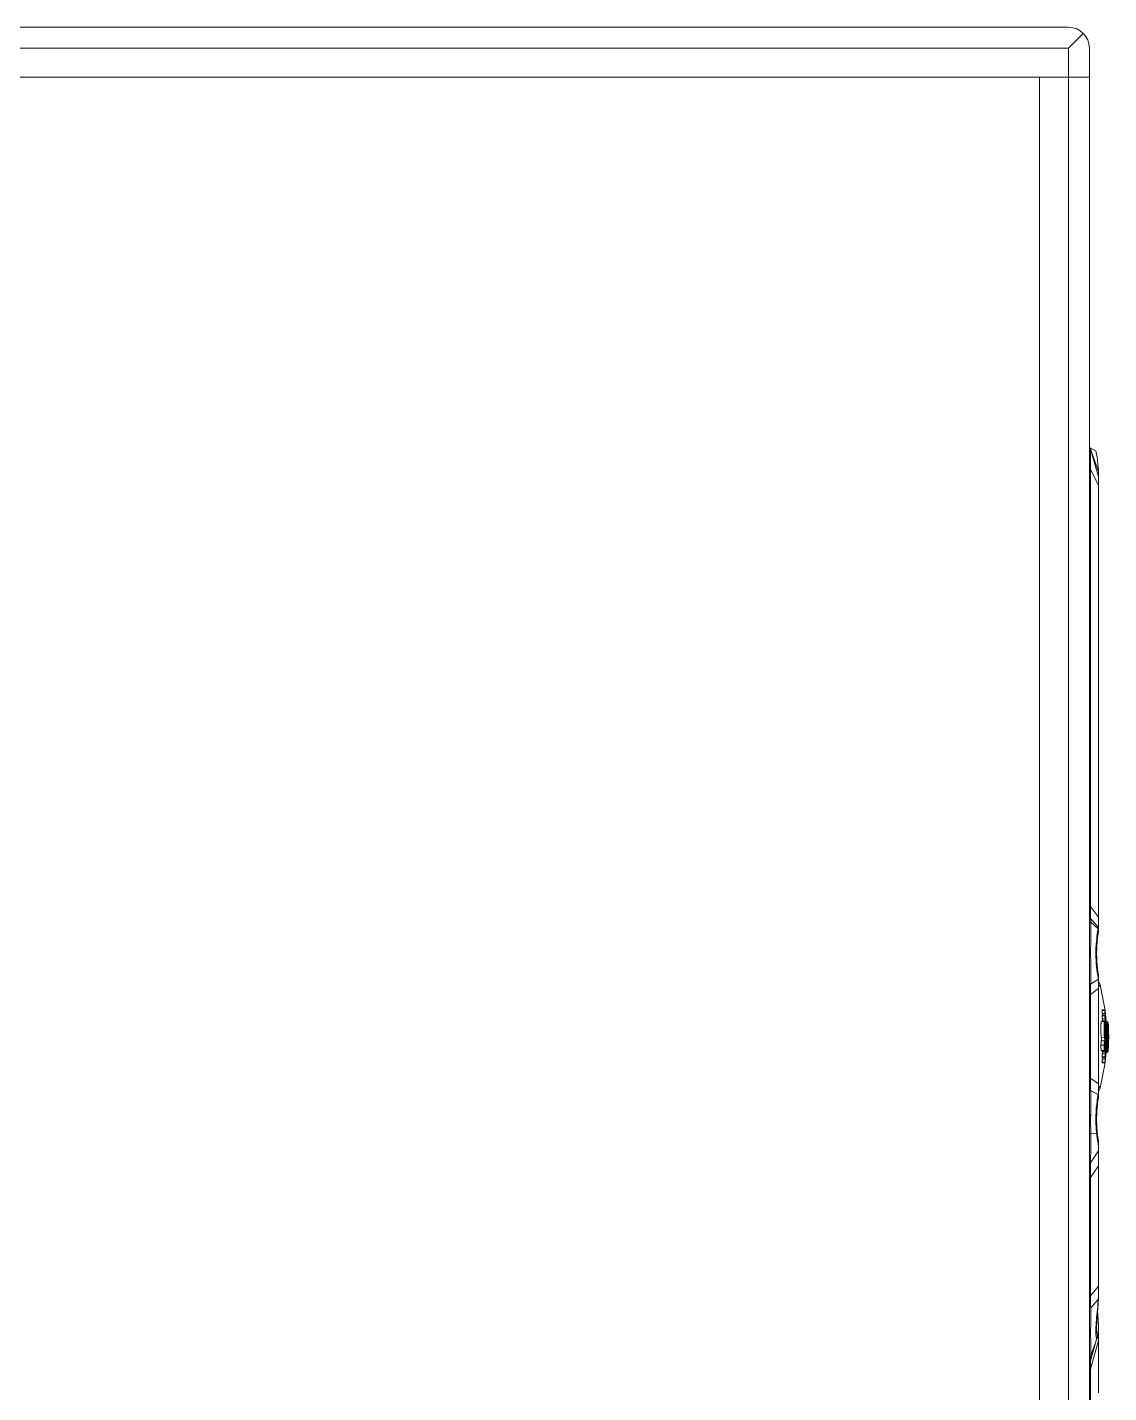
# Model space of a CAD drawing. Header units: millimetres. Extents: x 0 to 4009, y 0 to 2835.
# Drawn here: x 2868 to 3128.9, y 1337.6 to 1667.1 of the extents above; entities that cross this region are included whole.
import ezdxf

# ---------------------------------------------------------------- set-up
doc = ezdxf.new("R2010")
doc.units = ezdxf.units.MM
doc.layers.get('0').update_dxf_attribs({"lineweight": 13})

msp = doc.modelspace()

# ---------------------------------------------------------------- linework, layer by layer
for p, q in [((3119.27, 1667.12), (2617.27, 1667.12)), ((3119.27, 1662.12), (3122.81, 1665.65)), ((2617.27, 1662.12), (3119.27, 1662.12)), ((3119.27, 1655.12), (3119.27, 1662.12)), ((3124.27, 1662.12), (3124.27, 1655.12)), ((2612.27, 1655.12), (3124.27, 1655.12)), ((3112.27, 1109.12), (3112.27, 1655.12)), ((3119.27, 1109.12), (3119.27, 1655.12)), ((3124.27, 1655.12), (3124.27, 1109.12)), ((3124.38, 1565.62), (3124.36, 1565.62)), ((3124.41, 1565.62), (3124.38, 1565.62)), ((3124.49, 1565.6), (3124.41, 1565.62)), ((3124.57, 1565.57), (3124.49, 1565.6)), ((3125.84, 1564.92), (3124.57, 1565.57)), ((3124.57, 1565.57), (3124.57, 1565.57)), ((3124.57, 1565.28), (3124.58, 1565.3)), ((3126.47, 1558.61), (3124.57, 1565.28)), ((3124.57, 1565.28), (3124.57, 1565.27)), ((3126.45, 1559.92), (3124.58, 1565.3)), ((3124.57, 1560.62), (3124.27, 1560.62)), ((3124.57, 1560.42), (3124.27, 1560.42)), ((3124.57, 1454.92), (3124.57, 1560.62)), ((3124.57, 1560.42), (3126.47, 1556.62)), ((3126.47, 1557.35), (3126.47, 1558.61)), ((3126.47, 1558.61), (3126.47, 1558.61)), ((3126.47, 1556.88), (3126.47, 1557.35)), ((3126.47, 1556.62), (3126.47, 1557.35)), ((3126.47, 1451.63), (3126.47, 1556.88)), ((3124.57, 1454.92), (3124.27, 1454.92)), ((3126.47, 1452.35), (3124.57, 1454.92)), ((3124.58, 1452.07), (3124.27, 1452.06)), ((3124.59, 1451.14), (3124.27, 1451.13)), ((3126.45, 1449.87), (3124.58, 1452.07)), ((3124.58, 1452.07), (3124.59, 1451.14)), ((3126.4, 1449.58), (3124.59, 1451.14)), ((3126.47, 1449.87), (3126.47, 1448.92)), ((3126.45, 1437.43), (3124.58, 1436.19)), ((3126.47, 1438.32), (3126.47, 1437.43)), ((3124.58, 1436.19), (3124.27, 1436.2)), ((3124.56, 1433.69), (3124.27, 1433.69)), ((3124.56, 1433.69), (3126.47, 1435.12)), ((3124.56, 1433.69), (3124.58, 1413.55)), ((3126.47, 1436.14), (3126.47, 1435.63)), ((3126.47, 1435.57), (3126.53, 1435.63)), ((3126.47, 1435.63), (3126.47, 1435.12)), ((3126.53, 1435.63), (3126.87, 1436.08)), ((3128.06, 1429.87), (3126.88, 1436.08)), ((3127.89, 1427.22), (3127.17, 1427.22)), ((3127.99, 1430.04), (3127.35, 1430.04)), ((3128.04, 1427.36), (3127.35, 1427.36)), ((3127.35, 1427.27), (3128.04, 1427.27)), ((3127.35, 1427.22), (3127.35, 1427.27)), ((3127.36, 1429.88), (3127.99, 1429.88)), ((3127.36, 1429.88), (3127.36, 1429.81)), ((3128.03, 1428.73), (3127.37, 1428.73)), ((3127.37, 1428.6), (3128.03, 1428.6)), ((3127.37, 1428.6), (3127.37, 1428.46)), ((3128.05, 1429.09), (3127.4, 1429.09)), ((3128.07, 1427.83), (3127.4, 1427.83)), ((3128.03, 1429.38), (3127.99, 1429.88)), ((3128.05, 1429.09), (3128.03, 1429.38)), ((3128.03, 1428.6), (3128.03, 1428.73)), ((3128.03, 1428.6), (3128.03, 1428.45)), ((3128.03, 1427.27), (3128.04, 1427.33)), ((3128.03, 1427.27), (3128.04, 1427.13)), ((3128.04, 1428.24), (3128.07, 1427.83)), ((3128.04, 1427.33), (3128.04, 1427.36)), ((3128.31, 1427.21), (3128.06, 1429.87)), ((3128.18, 1427.38), (3128.18, 1427.34)), ((3128.18, 1427.34), (3128.19, 1427.24)), ((3128.34, 1427.22), (3128.21, 1427.22)), ((3128.33, 1425.83), (3128.32, 1426.8)), ((3128.82, 1427.14), (3128.34, 1427.14)), ((3128.68, 1426.97), (3128.39, 1426.97)), ((3128.74, 1426.97), (3128.71, 1426.97)), ((3128.82, 1426.81), (3128.85, 1426.38)), ((3127.9, 1425.52), (3127.9, 1425.83)), ((3127.99, 1425.16), (3127.91, 1425.16)), ((3128.06, 1426.51), (3127.99, 1426.51)), ((3128.05, 1426.69), (3128.06, 1426.51)), ((3128.17, 1426.19), (3128.17, 1426.11)), ((3128.17, 1426.11), (3128.18, 1426)), ((3128.25, 1426.13), (3128.25, 1426.02)), ((3128.33, 1425.8), (3128.28, 1425.8)), ((3128.33, 1425.8), (3128.33, 1425.83)), ((3128.47, 1424.41), (3128.39, 1424.41)), ((3128.64, 1425.84), (3128.64, 1425.8)), ((3128.64, 1425.84), (3128.64, 1425.8)), ((3128.68, 1425.8), (3128.68, 1425.85)), ((3128.68, 1425.8), (3128.68, 1425.85)), ((3127.06, 1421.51), (3127.84, 1421.51)), ((3127.91, 1422.49), (3127.14, 1422.49)), ((3127.16, 1423.29), (3127.92, 1423.3)), ((3127.16, 1420.17), (3127.9, 1420.17)), ((3127.35, 1420.17), (3127.35, 1420.02)), ((3128.07, 1420.73), (3127.99, 1420.73)), ((3128.06, 1420.54), (3128.05, 1420.11)), ((3128.07, 1420.73), (3128.06, 1420.54)), ((3128.23, 1420.17), (3128.37, 1420.17)), ((3128.29, 1421.5), (3128.34, 1421.5)), ((3128.39, 1422.39), (3128.4, 1423.25)), ((3128.39, 1422.4), (3128.47, 1422.4)), ((3128.4, 1421.79), (3128.39, 1422.39)), ((3128.4, 1423.25), (3128.52, 1423.25)), ((3128.43, 1421.56), (3128.42, 1421.55)), ((3128.49, 1421.54), (3128.49, 1421.58)), ((3128.62, 1421.54), (3128.62, 1421.5)), ((3128.62, 1421.54), (3128.62, 1421.5)), ((3128.65, 1422.39), (3128.64, 1422.28)), ((3128.65, 1422.39), (3128.64, 1422.28)), ((3128.69, 1422.92), (3128.68, 1422.65)), ((3128.72, 1421.49), (3128.72, 1421.58)), ((3128.72, 1421.49), (3128.73, 1421.58)), ((3128.74, 1422.59), (3128.78, 1422.59)), ((3128.74, 1422.28), (3128.74, 1422.4)), ((3128.74, 1422.28), (3128.74, 1422.4)), ((3128.75, 1420.06), (3128.78, 1420.51)), ((3128.78, 1422.65), (3128.78, 1422.59)), ((3128.78, 1422.65), (3128.78, 1422.59)), ((3128.78, 1421.07), (3128.78, 1421.06)), ((3128.84, 1422.65), (3128.84, 1422.59)), ((3128.84, 1422.65), (3128.84, 1422.59)), ((3128.87, 1422.65), (3128.87, 1422.59)), ((3128.88, 1422.65), (3128.87, 1422.59)), ((3128.88, 1421.63), (3128.87, 1421.26)), ((3128.92, 1422.65), (3128.92, 1422.59)), ((3128.93, 1422.65), (3128.93, 1422.59)), ((3127.35, 1420.02), (3127.35, 1419.96)), ((3128.05, 1419.96), (3127.35, 1419.96)), ((3127.35, 1419.9), (3127.35, 1419.87)), ((3128.05, 1419.87), (3127.35, 1419.87)), ((3128.02, 1417.36), (3127.35, 1417.36)), ((3128.01, 1417.2), (3127.35, 1417.2)), ((3128.05, 1418.64), (3127.37, 1418.64)), ((3127.37, 1418.51), (3128.05, 1418.51)), ((3128.09, 1419.41), (3127.4, 1419.41)), ((3128.07, 1418.14), (3127.4, 1418.14)), ((3127.99, 1416.83), (3128.29, 1419.75)), ((3128.02, 1417.42), (3128.05, 1417.86)), ((3128.02, 1417.36), (3128.02, 1417.42)), ((3128.05, 1420.11), (3128.05, 1419.96)), ((3128.05, 1419.87), (3128.05, 1419.96)), ((3128.06, 1419), (3128.05, 1418.64)), ((3128.05, 1418.51), (3128.05, 1418.64)), ((3128.05, 1417.86), (3128.07, 1418.14)), ((3128.09, 1419.41), (3128.06, 1419)), ((3128.21, 1419.76), (3128.82, 1419.76)), ((3128.64, 1419.93), (3128.22, 1419.93)), ((3128.65, 1420.16), (3128.64, 1419.93)), ((3128.71, 1419.8), (3128.71, 1419.76)), ((3128.83, 1419.93), (3128.78, 1419.93)), ((3128.81, 1419.97), (3128.82, 1420.08)), ((3128.83, 1419.81), (3128.82, 1419.76)), ((3126.88, 1411.15), (3127.99, 1416.83)), ((3124.58, 1413.55), (3124.27, 1413.55)), ((3124.59, 1410.44), (3124.27, 1410.43)), ((3126.48, 1412.13), (3124.58, 1413.55)), ((3126.41, 1409.6), (3124.59, 1410.44)), ((3126.47, 1411.68), (3126.47, 1412.13)), ((3126.87, 1411.15), (3126.47, 1411.66)), ((3126.41, 1409.6), (3126.27, 1408.81)), ((3126.47, 1409.6), (3126.47, 1408.92)), ((3124.57, 1403.62), (3124.36, 1403.62)), ((3125.84, 1403.62), (3126.02, 1403.62)), ((3124.61, 1400.05), (3124.27, 1400.05)), ((3126.01, 1400.16), (3124.61, 1400.05)), ((3126.47, 1398.32), (3126.47, 1363.09)), ((3126.47, 1396.01), (3124.57, 1393.06)), ((3124.57, 1393.06), (3124.57, 1389.53)), ((3126.47, 1392.4), (3124.57, 1389.53)), ((3124.57, 1389.53), (3124.57, 1360.98)), ((3126.47, 1363.35), (3124.57, 1360.98)), ((3126.41, 1360.07), (3124.59, 1358.13)), ((3126.41, 1360.07), (3126.43, 1360.4)), ((3126.34, 1351.62), (3124.57, 1345.34)), ((3125.85, 1351.95), (3125.87, 1351.6)), ((3126.47, 1352.11), (3126.44, 1351.77)), ((3126.47, 1352.08), (3126.47, 1352.11)), ((3126.47, 1352.11), (3126.47, 1338.29)), ((3126.47, 1352.01), (3126.47, 1352.08)), ((3126.47, 1351.76), (3126.47, 1352.01)), ((3126.47, 1350.18), (3124.57, 1343.28)), ((3125.65, 1349.46), (3124.58, 1346.39)), ((3124.57, 1345.34), (3124.57, 1343.28)), ((3124.57, 1343.28), (3124.57, 1330.96)), ((3126.47, 1338.29), (3126.47, 1337.62))]:
    msp.add_line(p, q)
for points in [[(3124.57, 1565.57), (3124.47, 1565.61), (3124.4, 1565.62), (3124.37, 1565.62), (3124.36, 1565.62), (3124.35, 1565.63), (3124.35, 1565.63)], [(3126.87, 1436.08), (3126.59, 1436.76), (3126.47, 1436.89)], [(3126.47, 1435.57), (3126.84, 1436.02), (3126.88, 1436.08)], [(3126.88, 1411.15), (3126.84, 1411.21), (3126.47, 1411.66)], [(3126.47, 1410.35), (3126.59, 1410.47), (3126.87, 1411.15)]]:
    msp.add_lwpolyline(points)
for centre, radius, start, end in [((3119.27, 1662.12), 5, 0, 90), ((3124.1, 1565.12), 0.523, 65.2425, 70.695), ((3124.09, 1565.14), 0.5, 15.8784, 68.8921), ((3094.85, 1558.62), 31.63, 359.9502, 11.4898), ((3393.74, 1454.57), 269.17, 179.9246, 180.5325), ((3167.23, 1442.05), 41.52, 169.5568, 170.5946), ((3143.16, 1441.13), 17.11, 189.6665, 190.2552), ((3357.62, 1433.71), 233.05, 179.3906, 180.0053), ((3081.06, 1428.81), 46.31, 1.3175, 1.5185), ((3071.12, 1423.7), 56.43, 3.7528, 4.195), ((3062.78, 1423.32), 64.88, 4.8041, 5.105), ((3052.46, 1426.75), 75.6, 2.3696, 2.4924), ((3069.8, 1423.89), 58.51, 4.7831, 6.0313), ((3072.92, 1423.84), 55.32, 3.6688, 5.0663), ((3150.31, 1429.44), 22.3, 182.543, 183.0936), ((3079.48, 1423.81), 48.68, 2.8202, 4.035), ((3150.96, 1427.7), 22.93, 181.4174, 182.5036), ((3072.44, 1423.98), 55.84, 4.8995, 5.2504), ((3075.94, 1423.91), 52.28, 3.8226, 4.3017), ((3069.53, 1423.74), 58.76, 3.55, 4.8969), ((3074.04, 1423.78), 54.18, 3.6837, 3.8257), ((3072.37, 1423.67), 55.85, 2.5876, 3.6814), ((3066.68, 1423.56), 61.62, 2.3882, 3.4221), ((3066.58, 1424.06), 62.08, 1.6404, 2.6833), ((3058.9, 1422.73), 69.85, 2.5581, 3.4808), ((3065.65, 1423.44), 63.14, 1.8768, 3.2023), ((3067.24, 1423.44), 61.6, 1.9239, 3.2825), ((3069.09, 1423.48), 59.79, 1.1028, 3.3481), ((3147.27, 1425.75), 19.38, 180.6911, 181.1257), ((3146.5, 1425.71), 18.6, 181.0602, 181.7219), ((3058.81, 1427.71), 69.23, 358.0183, 358.6708), ((3083.39, 1423.86), 44.74, 2.9025, 3.4017), ((3079.84, 1423.68), 48.3, 2.035, 2.9047), ((3077.83, 1423.6), 50.32, 1.7858, 2.0399), ((3074.84, 1423.51), 53.3, 358.8903, 1.7778), ((3069.25, 1423.54), 58.97, 1.5937, 2.3993), ((3067.84, 1423.5), 60.39, 359.2061, 1.5948), ((3066.15, 1423.53), 62.15, 1.8512, 2.2906), ((3065.72, 1423.52), 62.58, 1.5106, 1.8504), ((3065.03, 1423.48), 63.34, 358.208, 2.1018), ((3080.59, 1423.56), 47.93, 1.2252, 1.9121), ((3076.98, 1423.48), 51.54, 359.7363, 1.2251), ((3062.06, 1423.91), 66.61, 0.6181, 1.6257), ((3063.72, 1423.93), 64.94, 0.4208, 0.6132), ((3062.73, 1423.93), 65.93, 359.5909, 0.4192), ((3063.33, 1423.92), 65.33, 359.4059, 359.5926), ((3066.57, 1423.11), 62.17, 1.4021, 2.4819), ((3060.23, 1422.93), 68.49, 1.4452, 1.9486), ((3065.4, 1423.08), 63.31, 0.3453, 1.4343), ((3063.18, 1423.06), 65.54, 0.1601, 0.3436), ((3065.75, 1423.45), 63.03, 1.6513, 1.8764), ((3065.8, 1423.45), 62.98, 0.5481, 1.6514), ((3065.84, 1423.45), 62.95, 0.0074, 0.548), ((3065.84, 1423.45), 62.94, 359.8153, 0.0074), ((3067.35, 1423.45), 61.5, 1.6939, 1.9236), ((3067.4, 1423.45), 61.44, 0.5619, 1.694), ((3067.44, 1423.45), 61.41, 0.0075, 0.5618), ((3067.43, 1423.45), 61.41, 359.2544, 0.0075), ((3085.36, 1423.94), 43.56, 2.2754, 3.2016), ((3068.44, 1423.45), 60.44, 0.0073, 1.1178), ((3068.35, 1423.45), 60.53, 359.2427, 0.0088), ((3076.75, 1423.48), 52.17, 0.4507, 1.2307), ((3072.49, 1423.46), 56.44, 0.0017, 1.338), ((3073.25, 1423.45), 55.67, 0.0098, 0.4591), ((3072.69, 1423.45), 56.22, 359.5837, 0.0116), ((3069.64, 1423.45), 59.29, 0.5126, 1.1345), ((3071.9, 1423.45), 57.03, 359.2802, 0.0077), ((3069.64, 1423.45), 59.3, 359.4944, 0.5126), ((3031.31, 1429.04), 96.82, 355.5395, 356.1221), ((3186.22, 1421.56), 58.39, 180.0508, 180.3812), ((3077.76, 1423.15), 50.31, 358.6515, 359.4212), ((3080.27, 1423.36), 47.88, 356.8461, 358.1563), ((3076.46, 1423.48), 51.68, 358.1579, 358.8926), ((3074.53, 1423.45), 53.64, 357.7898, 358.7678), ((3071.58, 1423.38), 56.65, 356.7158, 357.9803), ((3073.54, 1423.47), 54.63, 358.7655, 358.967), ((3068.59, 1423.48), 59.64, 357.9796, 359.0406), ((3068.93, 1423.48), 59.3, 359.0406, 359.2104), ((3069.18, 1423.59), 59.47, 356.4737, 356.6983), ((3064.8, 1423.83), 63.86, 356.7061, 357.5538), ((3069.21, 1423.51), 59.47, 356.5442, 357.0486), ((3061.24, 1423.99), 67.43, 357.5451, 357.8795), ((3055.56, 1424.24), 73.15, 357.0272, 357.4372), ((3062.6, 1423.94), 66.06, 357.9187, 358.5581), ((3063.36, 1423.92), 65.3, 358.6592, 359.4059), ((3064.98, 1423.1), 63.73, 357.3567, 357.6204), ((3072.44, 1422.77), 56.27, 357.6321, 358.1648), ((3061.99, 1423.1), 66.73, 358.1712, 358.6204), ((3064, 1423.06), 64.71, 359.6347, 0.1634), ((2953.56, 1426.37), 175.27, 358.08, 358.2892), ((3065.68, 1423.05), 63.06, 358.6596, 359.3009), ((3064.55, 1423.07), 64.2, 359.4015, 359.6287), ((3022.05, 1424.32), 106.74, 358.2948, 358.5153), ((3038.67, 1423.89), 90.12, 358.5116, 358.8179), ((3048.51, 1423.69), 80.28, 358.8169, 359.2154), ((3065.83, 1423.45), 62.95, 359.2727, 359.8152), ((3090.26, 1422.78), 38.59, 356.6203, 357.5744), ((3070.47, 1423.35), 58.4, 356.6449, 357.7567), ((3113.36, 1421.24), 15.51, 355.7078, 356.3852), ((3098.83, 1422.19), 30.06, 356.3307, 356.7925), ((3068.11, 1423.46), 60.77, 358.1446, 358.8904), ((3085.6, 1422.94), 43.31, 356.7821, 357.6429), ((3068.68, 1423.45), 60.2, 358.8918, 359.1867), ((3089.42, 1423.1), 39.5, 357.8786, 358.5155), ((3076.39, 1423.42), 52.53, 358.5353, 359.5893), ((3069.64, 1423.45), 59.29, 358.8645, 359.1704), ((3069.64, 1423.45), 59.29, 359.2281, 359.4944), ((3102.08, 1419.28), 25.28, 1.4152, 1.5498), ((3080.5, 1418.43), 46.87, 358.5009, 358.6984), ((3071.04, 1423.54), 56.51, 355.8043, 356.2463), ((3062.78, 1423.92), 64.88, 354.895, 355.196), ((3050.59, 1420.23), 77.49, 357.7602, 357.8789), ((3073.97, 1423.09), 54.27, 355.1542, 356.5754), ((3072.08, 1423.05), 56.2, 354.9941, 355.3433), ((3075.52, 1423.15), 52.7, 355.9338, 356.4101), ((3069.03, 1423.29), 59.27, 355.3525, 356.6922), ((3073.77, 1423.26), 54.46, 356.4097, 356.7096), ((3067.75, 1423.36), 60.55, 356.6906, 356.9552), ((3159.39, 1403.61), 33.55, 179.9866, 185.8955), ((3155.98, 1403.27), 30.13, 185.9204, 188.3672), ((3152.79, 1352.29), 26.96, 177.6902, 178.067), ((3143.59, 1353.2), 17.57, 179.4765, 179.8361), ((3107.48, 1353.29), 19.02, 355.1468, 355.4093), ((3248.58, 1344.29), 124.02, 179.0294, 179.5167)]:
    msp.add_arc(centre, radius, start, end)
for points in [[(3124.48, 1565.47), (3124.43, 1565.53), (3124.35, 1565.58), (3124.27, 1565.61)], [(3124.27, 1406.72), (3124.32, 1405.69), (3124.37, 1404.65), (3124.36, 1403.62)]]:
    msp.add_open_spline(points, degree=3)
for points, knots in [([(3124.57, 1565.27), (3124.55, 1565.34), (3124.47, 1565.48), (3124.34, 1565.57), (3124.27, 1565.6)], [0, 0, 0, 0, 0.49256, 1, 1, 1, 1]), ([(3124.58, 1565.3), (3124.58, 1565.31), (3124.55, 1565.38), (3124.52, 1565.43), (3124.48, 1565.47)], [0, 0, 0, 0, 0.242077, 1, 1, 1, 1]), ([(3124.57, 1560.62), (3124.57, 1560.93), (3124.56, 1561.52), (3124.56, 1562.37), (3124.56, 1563.16), (3124.56, 1563.76), (3124.56, 1564.19), (3124.56, 1564.46), (3124.56, 1564.69), (3124.56, 1564.89), (3124.56, 1565.04), (3124.56, 1565.15), (3124.57, 1565.21), (3124.57, 1565.24), (3124.57, 1565.26), (3124.57, 1565.27), (3124.57, 1565.27)], [0, 0, 0, 0, 0.194236, 0.380732, 0.552504, 0.7033, 0.768974, 0.827374, 0.877985, 0.920295, 0.953849, 0.978423, 0.987291, 0.993853, 0.998091, 1, 1, 1, 1]), ([(3124.6, 1565.5), (3124.6, 1565.51), (3124.6, 1565.53), (3124.58, 1565.55), (3124.58, 1565.56), (3124.57, 1565.57), (3124.57, 1565.57)], [0, 0, 0, 0, 0.395691, 0.715078, 0.92872, 1, 1, 1, 1]), ([(3124.58, 1565.3), (3124.59, 1565.31), (3124.6, 1565.35), (3124.62, 1565.41), (3124.61, 1565.47), (3124.6, 1565.5)], [0, 0, 0, 0, 0.180525, 0.542801, 1, 1, 1, 1]), ([(3124.58, 1436.19), (3124.59, 1436.81), (3124.6, 1438.06), (3124.62, 1439.92), (3124.6, 1441.79), (3124.55, 1443.67), (3124.59, 1445.54), (3124.62, 1447.41), (3124.61, 1449.28), (3124.6, 1450.52), (3124.59, 1451.14)], [0, 0, 0, 0, 0.12479, 0.249542, 0.374557, 0.499935, 0.625317, 0.750423, 0.875217, 1, 1, 1, 1]), ([(3126.4, 1449.58), (3126.41, 1449.62), (3126.44, 1449.72), (3126.45, 1449.81), (3126.45, 1449.87)], [0, 0, 0, 0, 0.460689, 1, 1, 1, 1]), ([(3126.47, 1451.63), (3126.47, 1451.28), (3126.47, 1450.8), (3126.47, 1450.21), (3126.46, 1449.97), (3126.45, 1449.87)], [0, 0, 0, 0, 0.591603, 0.828155, 1, 1, 1, 1]), ([(3124.27, 1447.74), (3124.3, 1447.14), (3124.34, 1445.94), (3124.35, 1443.53), (3124.31, 1441.73), (3124.27, 1440.52)], [0, 0, 0, 0, 0.249975, 0.499967, 1, 1, 1, 1]), ([(3126.3, 1438.25), (3126.24, 1438.58), (3126.13, 1439.33), (3125.92, 1441.07), (3125.79, 1443.5), (3125.91, 1446.29), (3126.15, 1448.07), (3126.27, 1448.83)], [0, 0, 0, 0, 0.094381, 0.212695, 0.495175, 0.780454, 1, 1, 1, 1]), ([(3126.47, 1438.32), (3126.47, 1438.32), (3126.47, 1438.33), (3126.47, 1438.33), (3126.47, 1438.35), (3126.46, 1438.38), (3126.45, 1438.43), (3126.44, 1438.48), (3126.43, 1438.58), (3126.4, 1438.74), (3126.37, 1438.96), (3126.33, 1439.23), (3126.29, 1439.54), (3126.25, 1439.88), (3126.2, 1440.27), (3126.15, 1440.84), (3126.08, 1441.61), (3126.04, 1442.6), (3126.02, 1443.62), (3126.04, 1444.64), (3126.08, 1445.62), (3126.15, 1446.4), (3126.2, 1446.97), (3126.25, 1447.35), (3126.29, 1447.7), (3126.33, 1448.01), (3126.37, 1448.28), (3126.4, 1448.47), (3126.42, 1448.6), (3126.43, 1448.69), (3126.44, 1448.76), (3126.45, 1448.81), (3126.46, 1448.86), (3126.47, 1448.89), (3126.47, 1448.9), (3126.47, 1448.91), (3126.47, 1448.92), (3126.47, 1448.92), (3126.47, 1448.92)], [0, 0, 0, 0, 0.000612, 0.001376, 0.002444, 0.005485, 0.009727, 0.01516, 0.021776, 0.038464, 0.059592, 0.084951, 0.114275, 0.147269, 0.183624, 0.222983, 0.309219, 0.402736, 0.499997, 0.597257, 0.690775, 0.77701, 0.816369, 0.852724, 0.885718, 0.915044, 0.940403, 0.961533, 0.970446, 0.978223, 0.984838, 0.990272, 0.994515, 0.997556, 0.998624, 0.999387, 0.999847, 1, 1, 1, 1]), ([(3126.45, 1437.43), (3126.43, 1437.52), (3126.39, 1437.74), (3126.35, 1437.96), (3126.33, 1438.08)], [0, 0, 0, 0, 0.44356, 1, 1, 1, 1]), ([(3126.45, 1437.43), (3126.45, 1437.4), (3126.45, 1437.33), (3126.46, 1437.17), (3126.47, 1436.91), (3126.47, 1436.55), (3126.47, 1436.28), (3126.47, 1436.14)], [0, 0, 0, 0, 0.063445, 0.152176, 0.378684, 0.667159, 1, 1, 1, 1]), ([(3126.48, 1412.13), (3126.48, 1415.96), (3126.47, 1423.62), (3126.47, 1431.28), (3126.47, 1435.12)], [0, 0, 0, 0, 0.500001, 1, 1, 1, 1]), ([(3127.17, 1427.22), (3127.16, 1427.22), (3127.14, 1427.2), (3127.11, 1427.1), (3127.08, 1426.85), (3127.07, 1426.36), (3127.06, 1425.66), (3127.07, 1424.86), (3127.08, 1424.2), (3127.1, 1423.76), (3127.12, 1423.51), (3127.15, 1423.37), (3127.16, 1423.29)], [0, 0, 0, 0, 0.006006, 0.018296, 0.075079, 0.197823, 0.38855, 0.60696, 0.808693, 0.88615, 0.939216, 1, 1, 1, 1]), ([(3127.35, 1427.36), (3127.35, 1427.36), (3127.35, 1427.34), (3127.35, 1427.31), (3127.35, 1427.29), (3127.35, 1427.27)], [0, 0, 0, 0, 0.251262, 0.501116, 1, 1, 1, 1]), ([(3127.36, 1429.81), (3127.36, 1429.7), (3127.38, 1429.46), (3127.39, 1429.22), (3127.41, 1429.09)], [0, 0, 0, 0, 0.489739, 1, 1, 1, 1]), ([(3127.37, 1428.6), (3127.37, 1428.62), (3127.38, 1428.66), (3127.37, 1428.71), (3127.37, 1428.73)], [0, 0, 0, 0, 0.500039, 1, 1, 1, 1]), ([(3127.37, 1428.46), (3127.37, 1428.41), (3127.38, 1428.2), (3127.39, 1427.99), (3127.4, 1427.83)], [0, 0, 0, 0, 0.241884, 1, 1, 1, 1]), ([(3127.89, 1427.22), (3127.88, 1427.22), (3127.87, 1427.19), (3127.86, 1427.14), (3127.84, 1427.05), (3127.83, 1426.9), (3127.83, 1426.68), (3127.82, 1426.25), (3127.83, 1425.89), (3127.83, 1425.63)], [0, 0, 0, 0, 0.013291, 0.043967, 0.100251, 0.190768, 0.326032, 0.509731, 1, 1, 1, 1]), ([(3128.02, 1426.1), (3128.01, 1426.28), (3127.99, 1426.58), (3127.96, 1426.91), (3127.94, 1427.09), (3127.92, 1427.16), (3127.91, 1427.2), (3127.89, 1427.22), (3127.89, 1427.22)], [0, 0, 0, 0, 0.477538, 0.79078, 0.8883, 0.950609, 0.984617, 1, 1, 1, 1]), ([(3128.32, 1426.8), (3128.32, 1426.86), (3128.32, 1426.97), (3128.32, 1427.09), (3128.33, 1427.16), (3128.33, 1427.19), (3128.34, 1427.21), (3128.34, 1427.22), (3128.34, 1427.22)], [0, 0, 0, 0, 0.440966, 0.752187, 0.859284, 0.934758, 0.980402, 1, 1, 1, 1]), ([(3128.34, 1427.22), (3128.35, 1427.22), (3128.35, 1427.2), (3128.36, 1427.18), (3128.37, 1427.14), (3128.38, 1427.08), (3128.39, 1427.01), (3128.4, 1426.87), (3128.42, 1426.66), (3128.44, 1426.36), (3128.46, 1426), (3128.48, 1425.59), (3128.49, 1425.31), (3128.5, 1425.16)], [0, 0, 0, 0, 0.004799, 0.016516, 0.036023, 0.063855, 0.100385, 0.145754, 0.262677, 0.411949, 0.588642, 0.786651, 1, 1, 1, 1]), ([(3127.83, 1425.63), (3127.84, 1425.1), (3127.85, 1424.32), (3127.88, 1423.54), (3127.92, 1423.3)], [0, 0, 0, 0, 0.685912, 1, 1, 1, 1]), ([(3127.9, 1425.83), (3127.9, 1425.86), (3127.9, 1425.9), (3127.91, 1425.95), (3127.92, 1425.98), (3127.92, 1425.99), (3127.93, 1425.99)], [0, 0, 0, 0, 0.506232, 0.794997, 0.940041, 1, 1, 1, 1]), ([(3128.06, 1422.64), (3128.07, 1422.84), (3128.07, 1423.2), (3128.05, 1423.68), (3128.04, 1424.02), (3128, 1424.3), (3127.96, 1424.52), (3127.92, 1424.81), (3127.91, 1425.02), (3127.91, 1425.16)], [0, 0, 0, 0, 0.23475, 0.422737, 0.571951, 0.646822, 0.758263, 0.833945, 1, 1, 1, 1]), ([(3127.93, 1425.99), (3127.93, 1425.99), (3127.94, 1425.97), (3127.94, 1425.95), (3127.95, 1425.89), (3127.96, 1425.84), (3127.96, 1425.82)], [0, 0, 0, 0, 0.06309, 0.217558, 0.501215, 1, 1, 1, 1]), ([(3127.96, 1425.82), (3127.97, 1425.72), (3127.98, 1425.5), (3127.99, 1425.28), (3127.99, 1425.16)], [0, 0, 0, 0, 0.433011, 1, 1, 1, 1]), ([(3128.28, 1425.17), (3128.29, 1424.74), (3128.32, 1423.07), (3128.28, 1421.39), (3128.21, 1420.15)], [0, 0, 0, 0, 0.253979, 1, 1, 1, 1]), ([(3128.39, 1424.41), (3128.39, 1424.51), (3128.39, 1424.7), (3128.39, 1424.97), (3128.38, 1425.22), (3128.38, 1425.43), (3128.38, 1425.58), (3128.39, 1425.68), (3128.39, 1425.73), (3128.39, 1425.77), (3128.39, 1425.81), (3128.4, 1425.82), (3128.4, 1425.83), (3128.4, 1425.83)], [0, 0, 0, 0, 0.202728, 0.397373, 0.576234, 0.728695, 0.847421, 0.89381, 0.931664, 0.961086, 0.982181, 0.995042, 1, 1, 1, 1]), ([(3128.4, 1425.83), (3128.4, 1425.83), (3128.41, 1425.82), (3128.41, 1425.81), (3128.41, 1425.78), (3128.42, 1425.74), (3128.42, 1425.68), (3128.43, 1425.58), (3128.44, 1425.42), (3128.45, 1425.2), (3128.46, 1424.95), (3128.47, 1424.68), (3128.47, 1424.5), (3128.47, 1424.41)], [0, 0, 0, 0, 0.004823, 0.017288, 0.038016, 0.067443, 0.10602, 0.154204, 0.280204, 0.440048, 0.618965, 0.807256, 1, 1, 1, 1]), ([(3128.86, 1425.67), (3128.86, 1425.67), (3128.86, 1425.67), (3128.86, 1425.66), (3128.87, 1425.64), (3128.87, 1425.62), (3128.87, 1425.59), (3128.87, 1425.53), (3128.88, 1425.43), (3128.88, 1425.27), (3128.89, 1425.08), (3128.9, 1424.85), (3128.9, 1424.69), (3128.9, 1424.61)], [0, 0, 0, 0, 0.002453, 0.009887, 0.023347, 0.043854, 0.072522, 0.11041, 0.216278, 0.362368, 0.545035, 0.760516, 1, 1, 1, 1]), ([(3127.14, 1422.49), (3127.13, 1422.33), (3127.11, 1422), (3127.07, 1421.68), (3127.06, 1421.51)], [0, 0, 0, 0, 0.499659, 1, 1, 1, 1]), ([(3127.06, 1421.51), (3127.07, 1421.3), (3127.07, 1420.95), (3127.09, 1420.55), (3127.11, 1420.33), (3127.12, 1420.24), (3127.14, 1420.19), (3127.15, 1420.17), (3127.16, 1420.17)], [0, 0, 0, 0, 0.460497, 0.786082, 0.885252, 0.948151, 0.983655, 1, 1, 1, 1]), ([(3127.16, 1423.29), (3127.17, 1423.25), (3127.19, 1423.18), (3127.22, 1423.03), (3127.24, 1422.8), (3127.25, 1422.61), (3127.26, 1422.5)], [0, 0, 0, 0, 0.13295, 0.294766, 0.562951, 1, 1, 1, 1]), ([(3127.84, 1421.18), (3127.84, 1421.02), (3127.84, 1420.75), (3127.85, 1420.45), (3127.86, 1420.29), (3127.87, 1420.22), (3127.88, 1420.19), (3127.89, 1420.17), (3127.9, 1420.17)], [0, 0, 0, 0, 0.4742, 0.792824, 0.887536, 0.949181, 0.98427, 1, 1, 1, 1]), ([(3127.9, 1420.17), (3127.91, 1420.17), (3127.93, 1420.21), (3127.94, 1420.27), (3127.96, 1420.39), (3127.98, 1420.56), (3128, 1420.81), (3128.02, 1421.14), (3128.04, 1421.53), (3128.05, 1421.82), (3128.05, 1421.97)], [0, 0, 0, 0, 0.014393, 0.050005, 0.113344, 0.210328, 0.346083, 0.525867, 0.749823, 1, 1, 1, 1]), ([(3127.94, 1421.4), (3127.93, 1421.4), (3127.92, 1421.42), (3127.92, 1421.45), (3127.91, 1421.54), (3127.91, 1421.66), (3127.91, 1421.83), (3127.91, 1422.12), (3127.91, 1422.34), (3127.91, 1422.49)], [0, 0, 0, 0, 0.012339, 0.045402, 0.112022, 0.225785, 0.388932, 0.581426, 1, 1, 1, 1]), ([(3127.92, 1423.3), (3127.93, 1423.26), (3127.95, 1423.17), (3127.97, 1422.99), (3127.99, 1422.7), (3127.99, 1422.46), (3127.99, 1422.3)], [0, 0, 0, 0, 0.118147, 0.268409, 0.531656, 1, 1, 1, 1]), ([(3127.99, 1422.3), (3127.99, 1422.17), (3127.99, 1421.99), (3127.98, 1421.76), (3127.97, 1421.62), (3127.96, 1421.52), (3127.95, 1421.45), (3127.95, 1421.42), (3127.94, 1421.4), (3127.94, 1421.4)], [0, 0, 0, 0, 0.42744, 0.609001, 0.760565, 0.87494, 0.948365, 0.986386, 1, 1, 1, 1]), ([(3128.34, 1421.5), (3128.34, 1421.39), (3128.34, 1421.2), (3128.34, 1420.92), (3128.34, 1420.69), (3128.34, 1420.5), (3128.34, 1420.36), (3128.35, 1420.26), (3128.36, 1420.2), (3128.36, 1420.18), (3128.37, 1420.17), (3128.37, 1420.17)], [0, 0, 0, 0, 0.23417, 0.441628, 0.617459, 0.759473, 0.866854, 0.940604, 0.983737, 0.994864, 1, 1, 1, 1]), ([(3128.37, 1420.17), (3128.37, 1420.17), (3128.38, 1420.18), (3128.38, 1420.19), (3128.39, 1420.21), (3128.4, 1420.26), (3128.41, 1420.36), (3128.42, 1420.5), (3128.44, 1420.7), (3128.46, 1420.94), (3128.47, 1421.23), (3128.48, 1421.44), (3128.49, 1421.54)], [0, 0, 0, 0, 0.005045, 0.015778, 0.032885, 0.05682, 0.127859, 0.234096, 0.377449, 0.555802, 0.76566, 1, 1, 1, 1]), ([(3128.42, 1421.55), (3128.42, 1421.55), (3128.42, 1421.56), (3128.41, 1421.57), (3128.41, 1421.59), (3128.41, 1421.62), (3128.4, 1421.69), (3128.4, 1421.76), (3128.4, 1421.79)], [0, 0, 0, 0, 0.021612, 0.068868, 0.143167, 0.246108, 0.547252, 1, 1, 1, 1]), ([(3128.47, 1422.4), (3128.47, 1422.29), (3128.46, 1422.09), (3128.45, 1421.86), (3128.44, 1421.71), (3128.44, 1421.64), (3128.43, 1421.59), (3128.43, 1421.56), (3128.43, 1421.56)], [0, 0, 0, 0, 0.386134, 0.703299, 0.824997, 0.914273, 0.971215, 1, 1, 1, 1]), ([(3128.48, 1422.13), (3128.48, 1422.04), (3128.48, 1421.85), (3128.49, 1421.67), (3128.49, 1421.58)], [0, 0, 0, 0, 0.499957, 1, 1, 1, 1]), ([(3128.72, 1420.5), (3128.72, 1420.34), (3128.71, 1420.1), (3128.71, 1419.87), (3128.71, 1419.8)], [0, 0, 0, 0, 0.688882, 1, 1, 1, 1]), ([(3128.84, 1422.59), (3128.83, 1422.41), (3128.83, 1422.05), (3128.81, 1421.58), (3128.8, 1421.26), (3128.79, 1421.11), (3128.78, 1421.07)], [0, 0, 0, 0, 0.366325, 0.707135, 0.923132, 1, 1, 1, 1]), ([(3127.41, 1418.14), (3127.39, 1418.01), (3127.38, 1417.74), (3127.36, 1417.48), (3127.36, 1417.36)], [0, 0, 0, 0, 0.529047, 1, 1, 1, 1]), ([(3127.4, 1419.41), (3127.39, 1419.27), (3127.38, 1419.01), (3127.37, 1418.76), (3127.37, 1418.64)], [0, 0, 0, 0, 0.531041, 1, 1, 1, 1]), ([(3127.37, 1418.51), (3127.37, 1418.53), (3127.38, 1418.57), (3127.37, 1418.62), (3127.37, 1418.64)], [0, 0, 0, 0, 0.499961, 1, 1, 1, 1]), ([(3124.59, 1410.44), (3124.58, 1411.22), (3124.57, 1412.25), (3124.57, 1413.29), (3124.57, 1413.55)], [0, 0, 0, 0, 0.749606, 1, 1, 1, 1]), ([(3124.59, 1410.44), (3124.59, 1409.87), (3124.61, 1409.02), (3124.61, 1407.88), (3124.61, 1407.03), (3124.6, 1406.18), (3124.6, 1405.04), (3124.59, 1404.19), (3124.57, 1403.62)], [0, 0, 0, 0, 0.250043, 0.374996, 0.499908, 0.624853, 0.749884, 1, 1, 1, 1]), ([(3126.41, 1409.6), (3126.42, 1409.64), (3126.43, 1409.71), (3126.45, 1409.85), (3126.46, 1410.04), (3126.47, 1410.28), (3126.47, 1410.58), (3126.47, 1411.05), (3126.47, 1411.42), (3126.47, 1411.68)], [0, 0, 0, 0, 0.052943, 0.111171, 0.200655, 0.320438, 0.465861, 0.631913, 1, 1, 1, 1]), ([(3126.27, 1408.81), (3126.21, 1408.47), (3125.96, 1406.75), (3125.84, 1405.02), (3125.84, 1403.62)], [0, 0, 0, 0, 0.195169, 1, 1, 1, 1]), ([(3126.47, 1408.92), (3126.47, 1408.92), (3126.47, 1408.92), (3126.47, 1408.91), (3126.47, 1408.9), (3126.47, 1408.89), (3126.46, 1408.86), (3126.45, 1408.81), (3126.44, 1408.76), (3126.43, 1408.69), (3126.42, 1408.6), (3126.4, 1408.47), (3126.37, 1408.28), (3126.33, 1408.01), (3126.29, 1407.7), (3126.25, 1407.35), (3126.2, 1406.97), (3126.15, 1406.4), (3126.08, 1405.62), (3126.04, 1404.64), (3126.02, 1403.96), (3126.02, 1403.62)], [0, 0, 0, 0, 0.000307, 0.001225, 0.002754, 0.004889, 0.010973, 0.019459, 0.030327, 0.043558, 0.059112, 0.076937, 0.119195, 0.169911, 0.228558, 0.294547, 0.367261, 0.445977, 0.618409, 0.805544, 1, 1, 1, 1]), ([(3124.57, 1403.62), (3124.57, 1403.32), (3124.57, 1402.72), (3124.58, 1401.83), (3124.6, 1400.94), (3124.61, 1400.35), (3124.61, 1400.05)], [0, 0, 0, 0, 0.250415, 0.500631, 0.750521, 1, 1, 1, 1]), ([(3126.47, 1398.32), (3126.47, 1398.32), (3126.47, 1398.33), (3126.46, 1398.35), (3126.46, 1398.38), (3126.45, 1398.42), (3126.44, 1398.48), (3126.42, 1398.55), (3126.41, 1398.63), (3126.39, 1398.77), (3126.36, 1398.96), (3126.32, 1399.23), (3126.28, 1399.53), (3126.23, 1399.88), (3126.19, 1400.27), (3126.14, 1400.84), (3126.08, 1401.61), (3126.03, 1402.6), (3126.02, 1403.27), (3126.02, 1403.62)], [0, 0, 0, 0, 0.00132, 0.005048, 0.011185, 0.019716, 0.030622, 0.043882, 0.059456, 0.077294, 0.119557, 0.170258, 0.228875, 0.294825, 0.367498, 0.446176, 0.618537, 0.805606, 1, 1, 1, 1]), ([(3124.57, 1393.06), (3124.57, 1393.64), (3124.59, 1395.97), (3124.62, 1398.3), (3124.61, 1400.05)], [0, 0, 0, 0, 0.24893, 1, 1, 1, 1]), ([(3126.17, 1398.89), (3126.19, 1398.78), (3126.25, 1398.42), (3126.31, 1398.06), (3126.36, 1397.81)], [0, 0, 0, 0, 0.294751, 1, 1, 1, 1]), ([(3126.36, 1397.81), (3126.37, 1397.75), (3126.38, 1397.66), (3126.41, 1397.53), (3126.44, 1397.42), (3126.45, 1397.31), (3126.46, 1397.2), (3126.47, 1397.03), (3126.47, 1396.77), (3126.47, 1396.41), (3126.47, 1396.15), (3126.47, 1396.01)], [0, 0, 0, 0, 0.091777, 0.160722, 0.213272, 0.28447, 0.338115, 0.40425, 0.569022, 0.770559, 1, 1, 1, 1]), ([(3124.57, 1393.06), (3124.56, 1393.05), (3124.52, 1393.04), (3124.42, 1393.02), (3124.34, 1393.01), (3124.27, 1393.01)], [0, 0, 0, 0, 0.151967, 0.377031, 1, 1, 1, 1]), ([(3124.57, 1389.53), (3124.56, 1389.52), (3124.52, 1389.5), (3124.42, 1389.48), (3124.34, 1389.47), (3124.27, 1389.46)], [0, 0, 0, 0, 0.152305, 0.376205, 1, 1, 1, 1]), ([(3124.57, 1360.98), (3124.55, 1360.93), (3124.45, 1360.84), (3124.34, 1360.8), (3124.27, 1360.78)], [0, 0, 0, 0, 0.440504, 1, 1, 1, 1]), ([(3124.59, 1358.13), (3124.58, 1358.6), (3124.57, 1359.55), (3124.57, 1360.5), (3124.57, 1360.98)], [0, 0, 0, 0, 0.498323, 1, 1, 1, 1]), ([(3126.43, 1360.4), (3126.46, 1360.85), (3126.47, 1361.75), (3126.47, 1362.65), (3126.47, 1363.09)], [0, 0, 0, 0, 0.509297, 1, 1, 1, 1]), ([(3124.59, 1358.13), (3124.57, 1358.11), (3124.49, 1358.01), (3124.37, 1357.96), (3124.27, 1357.94)], [0, 0, 0, 0, 0.208768, 1, 1, 1, 1]), ([(3124.58, 1346.39), (3124.59, 1346.82), (3124.6, 1347.67), (3124.62, 1348.98), (3124.6, 1350.34), (3124.55, 1351.76), (3124.58, 1353.28), (3124.62, 1354.86), (3124.61, 1356.48), (3124.59, 1357.58), (3124.59, 1358.13)], [0, 0, 0, 0, 0.108234, 0.219091, 0.33353, 0.454909, 0.58427, 0.720271, 0.859261, 1, 1, 1, 1]), ([(3126.41, 1360.07), (3126.38, 1359.52), (3126.25, 1358.1), (3126.02, 1355.88), (3125.89, 1354.19), (3125.86, 1353.38)], [0, 0, 0, 0, 0.244793, 0.637317, 1, 1, 1, 1]), ([(3126.47, 1360.85), (3126.47, 1360.29), (3126.41, 1359.06), (3126.25, 1357.15), (3126.09, 1355.22), (3126.03, 1353.95), (3126.02, 1353.36)], [0, 0, 0, 0, 0.223181, 0.491569, 0.76432, 1, 1, 1, 1]), ([(3126.25, 1357.11), (3126.31, 1356.44), (3126.41, 1355.19), (3126.47, 1353.94), (3126.47, 1353.36)], [0, 0, 0, 0, 0.536597, 1, 1, 1, 1]), ([(3125.85, 1353.2), (3125.85, 1353.09), (3125.83, 1352.67), (3125.83, 1352.25), (3125.85, 1351.95)], [0, 0, 0, 0, 0.274971, 1, 1, 1, 1]), ([(3125.87, 1351.6), (3125.87, 1351.56), (3125.88, 1351.4), (3125.9, 1351.24), (3125.92, 1351.13)], [0, 0, 0, 0, 0.278564, 1, 1, 1, 1]), ([(3125.92, 1351.13), (3125.93, 1351.07), (3125.96, 1350.95), (3126, 1350.8), (3126.05, 1350.7), (3126.11, 1350.65), (3126.15, 1350.65), (3126.18, 1350.67), (3126.21, 1350.69), (3126.25, 1350.75), (3126.29, 1350.87), (3126.32, 1350.97), (3126.34, 1351.02)], [0, 0, 0, 0, 0.204962, 0.360928, 0.469681, 0.539042, 0.567584, 0.599159, 0.638321, 0.687536, 0.819912, 1, 1, 1, 1]), ([(3126.02, 1353.25), (3126.02, 1352.96), (3126.03, 1352.57), (3126.08, 1352.1), (3126.11, 1351.92), (3126.13, 1351.84)], [0, 0, 0, 0, 0.610637, 0.834596, 1, 1, 1, 1]), ([(3126.13, 1351.84), (3126.13, 1351.81), (3126.15, 1351.76), (3126.18, 1351.7), (3126.21, 1351.65), (3126.24, 1351.65)], [0, 0, 0, 0, 0.382682, 0.671035, 1, 1, 1, 1]), ([(3126.43, 1352.37), (3126.42, 1352.27), (3126.4, 1352.09), (3126.36, 1351.88), (3126.32, 1351.76), (3126.3, 1351.69), (3126.26, 1351.65), (3126.24, 1351.65)], [0, 0, 0, 0, 0.409616, 0.711512, 0.821371, 0.904419, 1, 1, 1, 1]), ([(3126.34, 1351.02), (3126.35, 1351.07), (3126.39, 1351.29), (3126.42, 1351.51), (3126.43, 1351.68)], [0, 0, 0, 0, 0.205519, 1, 1, 1, 1]), ([(3126.47, 1353.36), (3126.47, 1353.26), (3126.47, 1352.94), (3126.45, 1352.61), (3126.43, 1352.37)], [0, 0, 0, 0, 0.283845, 1, 1, 1, 1]), ([(3124.58, 1346.39), (3124.56, 1346.34), (3124.47, 1346.23), (3124.34, 1346.17), (3124.27, 1346.16)], [0, 0, 0, 0, 0.473953, 1, 1, 1, 1]), ([(3124.57, 1345.34), (3124.55, 1345.28), (3124.46, 1345.17), (3124.34, 1345.1), (3124.27, 1345.08)], [0, 0, 0, 0, 0.473238, 1, 1, 1, 1]), ([(3124.57, 1343.28), (3124.55, 1343.21), (3124.47, 1343.1), (3124.34, 1343.03), (3124.27, 1343)], [0, 0, 0, 0, 0.479523, 1, 1, 1, 1])]:
    msp.add_open_spline(points, degree=3, knots=knots)

doc.saveas('drawing.dxf')
